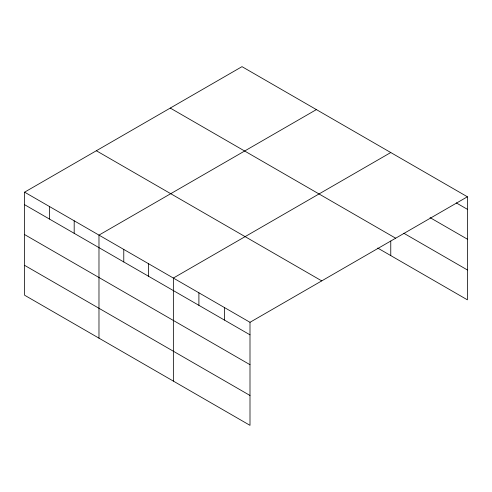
<?xml version="1.0" encoding="UTF-8"?>
<svg xmlns="http://www.w3.org/2000/svg" width="492" height="492" viewBox="0 0 492 492"><rect width="100%" height="100%" fill="white"/><g stroke="black" fill="none" stroke-linecap="round" stroke-linejoin="round"><path stroke-width="0.74" d="M377.715 248.054L467.4 299.831L467.4 196.782L242.002 66.654L24.6 192.169L24.6 295.218L249.998 425.346L249.998 322.303L24.6 192.169M316.387 109.599L98.978 235.114L98.978 338.158M390.765 152.538L173.362 278.054L173.362 381.103M249.998 322.303L467.4 196.782M456.262 202.882L467.4 209.315M430.063 217.63L467.4 239.186M403.864 233.276L467.4 269.96M170.263 108.074L395.654 238.202M96.346 150.749L321.737 280.883M24.6 204.703L249.998 334.831M24.6 234.573L249.998 364.701M24.6 265.348L249.998 395.476M390.765 241.031L390.765 255.588M224.45 307.555L224.45 320.083M198.903 292.808L198.903 305.335M148.566 263.743L148.566 276.27M123.775 249.426L123.775 261.959M74.187 220.797L74.187 233.331M49.391 206.486L49.391 219.014"/></g></svg>
